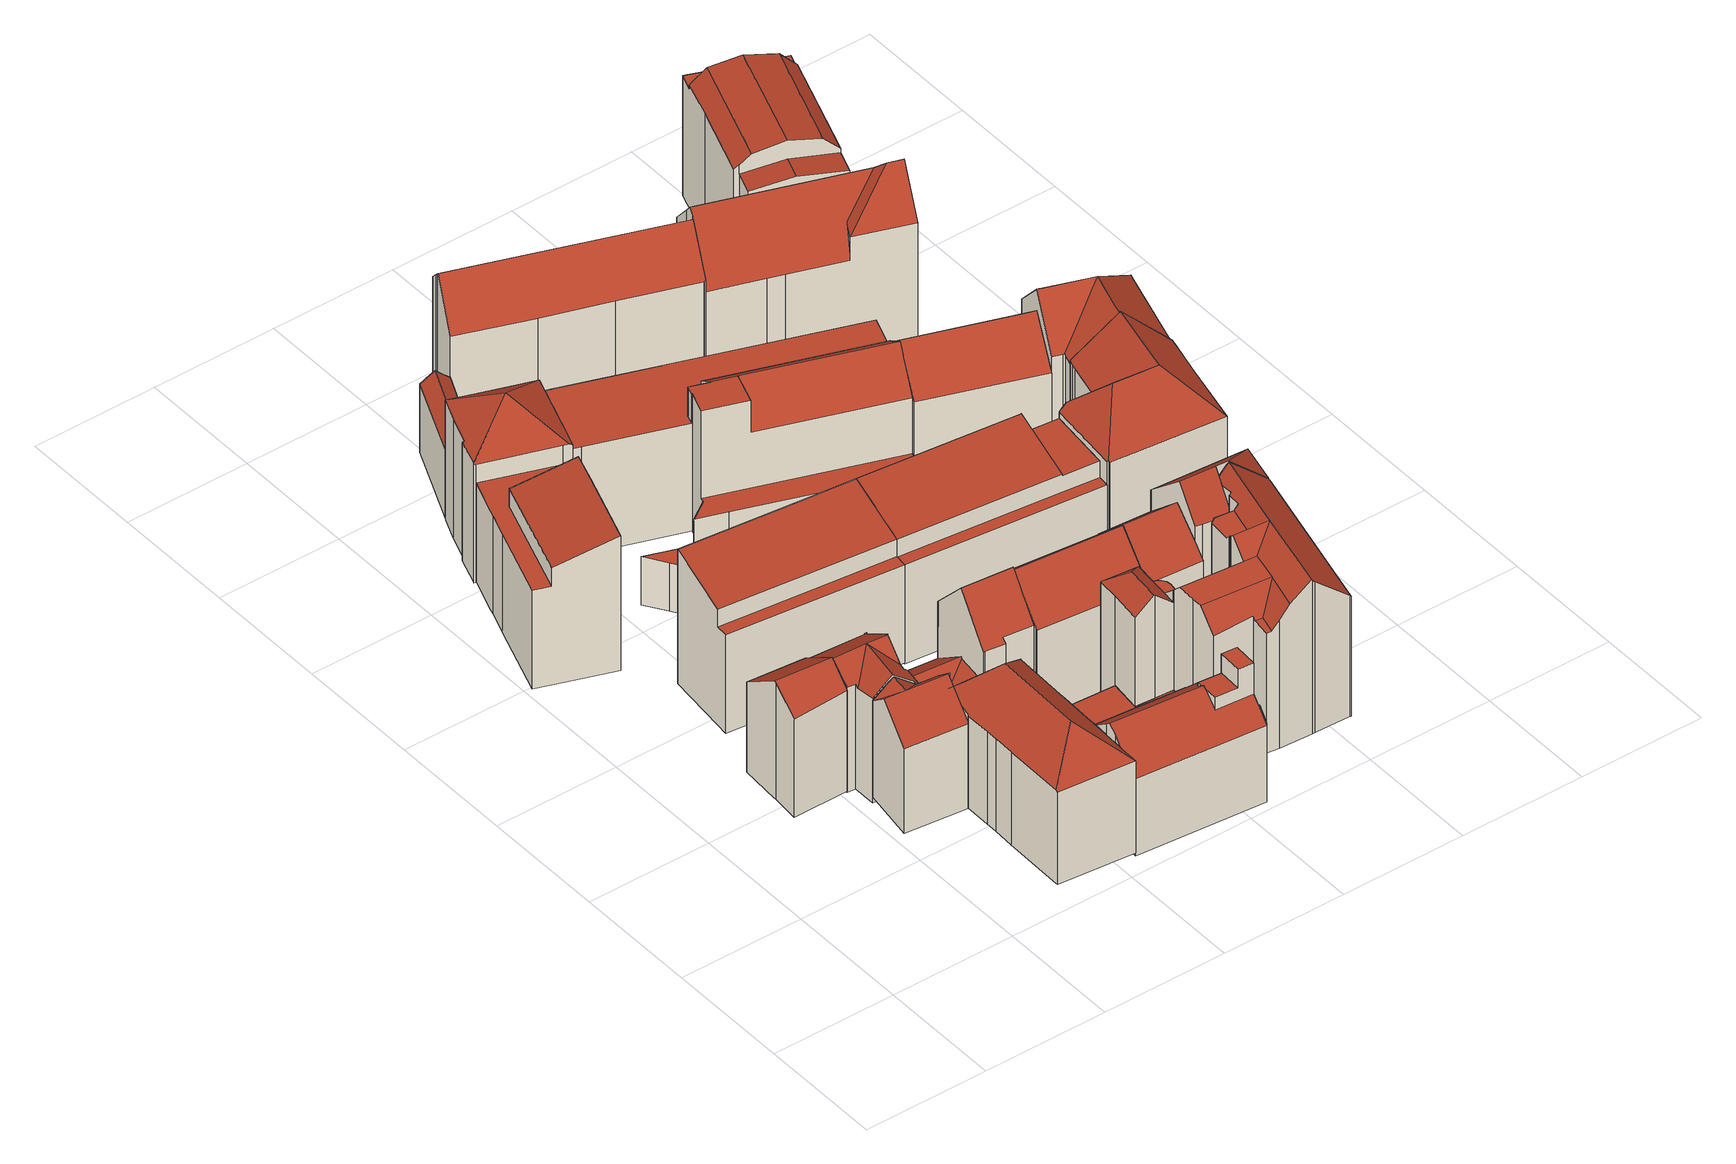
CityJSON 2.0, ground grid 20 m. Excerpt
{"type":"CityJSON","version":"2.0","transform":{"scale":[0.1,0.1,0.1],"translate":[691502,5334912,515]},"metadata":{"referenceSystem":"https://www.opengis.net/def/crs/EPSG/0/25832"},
"CityObjects":{
"building1":{"type":"Building","attributes":{"Gemeindeschluessel":"09162000","HoeheDach":"536.360","HoeheGrund":"516.208","Methode":"2000","NiedrigsteTraufeDesGebaeudes":"531.656","Geometrietyp2DReferenz":"3000","function":"31001_9998","roofType":"3100","measuredHeight":20.15,"storeysAboveGround":5},"geometry":[{"type":"MultiSurface","lod":"2","boundaries":[[[0,1,2,3,4,5,6,7]],[[7,6,5,8,9,10]],[[11,12,13,14]],[[15,16,12,11]],[[16,0,7,10,13,12]],[[13,10,9,17,18,14]],[[3,2,1,15,11,14,18,17,19,4]],[[1,0,16,15]],[[8,5,4,19,17,9]]],"semantics":{"surfaces":[{"type":"WallSurface"},{"type":"RoofSurface"},{"type":"GroundSurface"}],"values":[0,1,0,0,1,0,2,0,0]}}]},
"building2":{"type":"Building","attributes":{"Gemeindeschluessel":"09162000","HoeheDach":"536.200","HoeheGrund":"517.032","Methode":"2000","NiedrigsteTraufeDesGebaeudes":"531.499","Geometrietyp2DReferenz":"3000","function":"31001_2000","roofType":"2100","measuredHeight":19.17,"storeysAboveGround":5},"geometry":[{"type":"MultiSurface","lod":"2","boundaries":[[[20,21,22,23]],[[24,25,26,22,21,27]],[[28,29,30,24]],[[31,27,21,20]],[[32,33,34,35]],[[36,37,29,28,38]],[[37,39,40,30,29]],[[39,41,26,25,42,40]],[[39,37,36,43,32,35,31,20,23,41]],[[43,44,33,32]],[[35,34,27,31]],[[23,22,26,41]],[[24,42,25]],[[24,30,40,42]],[[44,38,28,24,27,34,33]],[[44,43,36,38]]],"semantics":{"surfaces":[{"type":"WallSurface"},{"type":"RoofSurface"},{"type":"GroundSurface"}],"values":[0,1,1,0,0,0,0,0,2,0,0,0,1,1,1,0]}}]},
"building3":{"type":"Building","attributes":{"Gemeindeschluessel":"09162000","HoeheDach":"539.110","HoeheGrund":"516.040","Methode":"2000","NiedrigsteTraufeDesGebaeudes":"532.890","Geometrietyp2DReferenz":"3000","function":"31001_9998","roofType":"2100","measuredHeight":23.07,"storeysAboveGround":6},"geometry":[{"type":"MultiSurface","lod":"2","boundaries":[[[45,46,47,48,49,50,51,52,53]],[[46,54,55,47]],[[56,57,58,59,45,53,60]],[[61,62,63,48,47,55,64]],[[62,61,65,57,56,60,66,67,68,69,63]],[[65,70,58,57]],[[61,64,70,65]],[[69,49,48,63]],[[45,59,54,46]],[[66,52,51,67]],[[60,53,52,66]],[[51,50,49,69,68,67]],[[58,70,64,55,54,59]]],"semantics":{"surfaces":[{"type":"RoofSurface"},{"type":"WallSurface"},{"type":"GroundSurface"}],"values":[0,1,1,1,2,1,1,1,1,1,1,1,0]}}]},
"building4":{"type":"Building","attributes":{"Gemeindeschluessel":"09162000","HoeheDach":"536.480","HoeheGrund":"516.023","Methode":"2000","NiedrigsteTraufeDesGebaeudes":"518.365","Geometrietyp2DReferenz":"3000","function":"31001_2000","roofType":"2100","measuredHeight":20.46,"storeysAboveGround":5},"geometry":[{"type":"MultiSurface","lod":"2","boundaries":[[[71,72,73,74]],[[75,76,77,78]],[[79,80,81,82,83]],[[84,85,86,87]],[[88,89,90,84]],[[91,92,93,94,95,88,84,87,71,74,81,80,75,78,96]],[[91,96,97,98,99,100]],[[87,86,72,71]],[[101,102,94,93,103]],[[83,82,104,105]],[[106,107,99,98]],[[108,105,101,103]],[[90,85,84]],[[105,104,73,72,86,85,90,89,109]],[[81,74,73,104,82]],[[110,102,101,105,109]],[[110,95,94,102]],[[108,111,100,99,107,79,83,105]],[[93,92,111,108,103]],[[75,80,79,107,106,76]],[[97,77,76,106,98]],[[91,100,111,92]],[[78,77,97,96]],[[88,95,110,109,89]]],"semantics":{"surfaces":[{"type":"WallSurface"},{"type":"GroundSurface"},{"type":"RoofSurface"}],"values":[0,0,0,0,0,1,0,0,0,2,0,2,0,2,0,2,0,2,0,0,2,0,0,0]}}]},
"building5":{"type":"Building","attributes":{"Gemeindeschluessel":"09162000","HoeheDach":"538.780","HoeheGrund":"517.100","Methode":"2000","NiedrigsteTraufeDesGebaeudes":"532.513","Geometrietyp2DReferenz":"3000","function":"31001_9998","roofType":"3200","measuredHeight":21.68,"storeysAboveGround":4},"geometry":[{"type":"MultiSurface","lod":"2","boundaries":[[[112,113,114,115]],[[116,117,118,119,115,114]],[[120,121,122,123]],[[124,125,126,127]],[[128,129,130,131]],[[132,133,134,135,136,137,138]],[[139,140,141,142,143,144]],[[141,140,121,120]],[[145,146,147,148]],[[149,150,151,152,153,154]],[[118,117,149,154]],[[155,156,116,114,113,157,158,126,125,159]],[[160,161,162,163]],[[147,159,125,124,164,148]],[[165,166,167,168]],[[143,169,170,144]],[[168,167,171,172]],[[152,151,170,169]],[[123,122,135,134]],[[146,155,159,147]],[[173,158,157,174]],[[131,130,161,160]],[[156,137,136,135,122,121,140,139,144,170,151,150,149,117,116]],[[145,175,172,171,176,146]],[[132,138,129,128]],[[134,133,132,128,131,160,163,165,168,172,175,145,148,164,124,127,173,174,112,115,119,118,154,153,152,169,143,142,141,120,123]],[[163,162,166,165]],[[146,176,171,167,166,162,161,130,129,138,137,156,155]],[[127,126,158,173]],[[174,157,113,112]]],"semantics":{"surfaces":[{"type":"WallSurface"},{"type":"RoofSurface"},{"type":"GroundSurface"}],"values":[0,0,0,0,0,0,0,0,0,0,0,1,0,0,0,0,0,0,0,1,0,0,1,0,0,2,0,1,0,0]}}]},
"building6":{"type":"Building","attributes":{"Gemeindeschluessel":"09162000","HoeheDach":"519.040","HoeheGrund":"516.230","Methode":"2000","NiedrigsteTraufeDesGebaeudes":"519.040","Geometrietyp2DReferenz":"3000","function":"51009_1610","roofType":"1000","measuredHeight":2.81},"geometry":[{"type":"MultiSurface","lod":"2","boundaries":[[[177,178,179,180]],[[181,182,183,184,178,177,185,186,187,188,189]],[[185,177,180,190]],[[189,188,191,192]],[[186,185,190,193]],[[192,191,194,193,190,180,179,195,196,197,198]],[[188,187,194,191]],[[182,181,198,197]],[[187,186,193,194]],[[184,183,196,195]],[[181,189,192,198]],[[178,184,195,179]],[[183,182,197,196]]],"semantics":{"surfaces":[{"type":"WallSurface"},{"type":"RoofSurface"},{"type":"GroundSurface"}],"values":[0,1,0,0,0,2,0,0,0,0,0,0,0]}}]},
"building7":{"type":"Building","attributes":{"Gemeindeschluessel":"09162000","HoeheDach":"526.950","HoeheGrund":"515.910","Methode":"2000","NiedrigsteTraufeDesGebaeudes":"522.307","Geometrietyp2DReferenz":"3000","function":"31001_9998","roofType":"3100","measuredHeight":11.04,"storeysAboveGround":2},"geometry":[{"type":"MultiSurface","lod":"2","boundaries":[[[199,200,201,202,203,204,205,206,207,208,209,210,211,212,213,214,215,216,217]],[[201,218,219,202]],[[220,221,219,218,222,223,224]],[[214,225,226,215]],[[209,227,228,210]],[[203,221,220,204]],[[210,228,229,211]],[[224,223,230,207,206,205]],[[203,202,219,221]],[[227,231,230,223,222,232,233,234,229,228]],[[201,200,199,217,235,232,222,218]],[[236,235,217,216,215,226]],[[233,232,235,236,226,225,237,234]],[[213,237,225,214]],[[208,207,230,231,227,209]],[[204,220,224,205]],[[229,234,237,213,212,211]]],"semantics":{"surfaces":[{"type":"GroundSurface"},{"type":"WallSurface"},{"type":"RoofSurface"}],"values":[0,1,2,1,1,1,1,1,1,2,1,1,2,1,1,1,1]}}]},
"building8":{"type":"Building","attributes":{"Gemeindeschluessel":"09162000","HoeheDach":"539.089","HoeheGrund":"516.010","Methode":"2000","NiedrigsteTraufeDesGebaeudes":"532.890","Geometrietyp2DReferenz":"3000","function":"31001_9998","roofType":"2100","measuredHeight":23.08,"storeysAboveGround":6},"geometry":[{"type":"MultiSurface","lod":"2","boundaries":[[[238,239,240,241]],[[242,243,244,245]],[[244,246,247,239,238,248,245]],[[249,242,245,248,238,241,250]],[[243,251,246,244]],[[241,240,252,250]],[[251,253,247,246]],[[253,251,243,242,249,250,252]],[[253,252,240,239,247]]],"semantics":{"surfaces":[{"type":"WallSurface"},{"type":"GroundSurface"},{"type":"RoofSurface"}],"values":[0,0,0,1,2,0,0,0,2]}}]},
"building9":{"type":"Building","attributes":{"Gemeindeschluessel":"09162000","HoeheDach":"541.064","HoeheGrund":"515.760","Methode":"1000","NiedrigsteTraufeDesGebaeudes":"535.838","Geometrietyp2DReferenz":"3000","function":"31001_9998","roofType":"3500","measuredHeight":25.3,"storeysAboveGround":5},"geometry":[{"type":"MultiSurface","lod":"2","boundaries":[[[254,255,256,257,258,259]],[[260,261,262,263,264,265]],[[266,267,265,264,268,269]],[[270,271,272,273,274,275,276,277,278,259,258,257,279,269,268,264,263,262]],[[279,280,266,269]],[[257,256,280,279]],[[281,261,260,265,267]],[[281,267,266,280,256,255]],[[273,282,283,274]],[[284,285,283,282,286,287,288,261,281]],[[270,288,287,271]],[[289,290,284,281,255,254]],[[276,275,274,283,285,284,290,277]],[[277,290,289,278]],[[278,289,254,259]],[[273,272,271,287,286,282]],[[270,262,261,288]]],"semantics":{"surfaces":[{"type":"WallSurface"},{"type":"GroundSurface"},{"type":"RoofSurface"}],"values":[0,0,0,1,0,0,2,2,0,2,0,2,0,0,0,0,0]}}]},
"building10":{"type":"Building","attributes":{"Gemeindeschluessel":"09162000","HoeheDach":"529.199","HoeheGrund":"515.787","Methode":"1000","NiedrigsteTraufeDesGebaeudes":"527.500","Geometrietyp2DReferenz":"3000","function":"31001_2000","roofType":"3100","measuredHeight":13.41},"geometry":[{"type":"MultiSurface","lod":"2","boundaries":[[[291,292,264,293]],[[294,295,296,297]],[[298,299,292,291]],[[291,293,300,301,298]],[[297,296,302,263]],[[294,299,298,301,295]],[[264,263,302,300,293]],[[302,296,295,301,300]],[[264,292,299,294,297,263]]],"semantics":{"surfaces":[{"type":"WallSurface"},{"type":"RoofSurface"},{"type":"GroundSurface"}],"values":[0,0,0,1,0,0,0,1,2]}}]},
"building11":{"type":"Building","attributes":{"Gemeindeschluessel":"09162000","HoeheDach":"538.320","HoeheGrund":"516.607","Methode":"2000","NiedrigsteTraufeDesGebaeudes":"516.730","Geometrietyp2DReferenz":"3000","function":"31001_9998","roofType":"3100","measuredHeight":21.71,"storeysAboveGround":3},"geometry":[{"type":"MultiSurface","lod":"2","boundaries":[[[303,304,305,306]],[[307,308,309,310]],[[311,312,313,314,315,316,317,318,319,320,321,322,323,324]],[[325,326,310,309,327]],[[328,315,314,329]],[[330,331,332,333]],[[325,327,334,335]],[[336,317,316,337]],[[338,311,324,339]],[[311,338,340,312]],[[341,313,312,340]],[[342,343,344,345,322,321]],[[346,347,348,349]],[[350,351,303,306,336,337,352,326,325,335,330,333,353,354,341,340,338,339,355,356]],[[326,352,357,347,346,310]],[[320,342,321]],[[358,320,319]],[[359,360,344,343,361,362]],[[352,337,316,315,328,357]],[[308,363,364,332,331,334,327,309]],[[359,362,365,366,367]],[[368,323,322,345]],[[354,363,308,307,349,348,329,314,313,341]],[[365,369,370,350,356,366]],[[336,306,305,318,317]],[[351,371,304,303]],[[355,339,324,323,368,360,359,367]],[[370,369,372,358,319,318,305,304,371]],[[344,360,368,345]],[[333,332,364,353]],[[335,334,331,330]],[[361,343,342,320,358,373]],[[370,371,351,350]],[[355,367,366,356]],[[353,364,363,354]],[[329,348,347,357,328]],[[372,369,365,362,361,373]],[[349,307,310,346]],[[372,373,358]]],"semantics":{"surfaces":[{"type":"WallSurface"},{"type":"RoofSurface"},{"type":"GroundSurface"}],"values":[0,0,1,0,0,0,0,0,0,0,0,0,0,2,0,0,0,0,0,1,1,0,0,0,0,0,0,1,1,0,0,1,0,0,0,1,0,1,0]}}]},
"building12":{"type":"Building","attributes":{"Gemeindeschluessel":"09162000","HoeheDach":"524.191","HoeheGrund":"515.940","Methode":"1000","NiedrigsteTraufeDesGebaeudes":"524.191","Geometrietyp2DReferenz":"3000","function":"31001_9998","roofType":"1000","measuredHeight":8.25,"storeysAboveGround":2},"geometry":[{"type":"MultiSurface","lod":"2","boundaries":[[[374,375,376,377]],[[378,379,380,381,382,383]],[[384,385,386,387]],[[388,389,390,391]],[[392,380,379,378,393,394,395,396,397,398,374,377,399,400,401,402,403,384,387,404,388,391]],[[399,405,406,400]],[[394,407,408,395]],[[404,409,389,388]],[[396,410,411,397]],[[398,397,411,412,375,374]],[[387,386,409,404]],[[395,408,410,396]],[[377,376,405,399]],[[393,413,407,394]],[[380,392,391,390,414,381]],[[400,406,415,401]],[[401,415,416,402]],[[403,417,385,384]],[[405,376,375,412,411,410,408,407,413,383,382,381,414,390,389,409,386,385,417,416,415,406]],[[402,416,417,403]],[[378,383,413,393]]],"semantics":{"surfaces":[{"type":"WallSurface"},{"type":"GroundSurface"},{"type":"RoofSurface"}],"values":[0,0,0,0,1,0,0,0,0,0,0,0,0,0,0,0,0,0,2,0,0]}}]},
"building13":{"type":"Building","attributes":{"Gemeindeschluessel":"09162000","HoeheDach":"538.787","HoeheGrund":"516.043","Methode":"1000","NiedrigsteTraufeDesGebaeudes":"532.070","Geometrietyp2DReferenz":"3000","function":"31001_9998","roofType":"3100","measuredHeight":22.74,"storeysAboveGround":5},"geometry":[{"type":"MultiSurface","lod":"2","boundaries":[[[418,419,420,421]],[[422,423,424,425,418,421,426]],[[427,425,424,428]],[[429,420,419,430]],[[431,422,426,432]],[[432,429,430,427,428,433,431]],[[430,419,418,425,427]],[[432,426,421,420,429]],[[433,423,422,431]],[[428,424,423,433]]],"semantics":{"surfaces":[{"type":"RoofSurface"},{"type":"WallSurface"},{"type":"GroundSurface"}],"values":[0,0,1,1,1,2,1,1,1,1]}}]},
"building14":{"type":"Building","attributes":{"Gemeindeschluessel":"09162000","HoeheDach":"521.110","HoeheGrund":"518.630","Methode":"1000","NiedrigsteTraufeDesGebaeudes":"521.110","Geometrietyp2DReferenz":"3000","function":"31001_9998","roofType":"1000","measuredHeight":2.48,"storeysAboveGround":1},"geometry":[{"type":"MultiSurface","lod":"2","boundaries":[[[434,435,436,437]],[[438,439,435,434]],[[440,441,442,443]],[[444,445,440,443,446,438,434,437,447,448,449,450,451,452]],[[452,453,454,444]],[[449,455,456,450]],[[457,453,452,451,450,456]],[[437,436,458,447]],[[446,443,442,459,439,438]],[[458,460,455,449,448,447]],[[436,435,439,459,442,441,461,454,453,457,456,455,460,458]],[[440,445,444,454,461,441]]],"semantics":{"surfaces":[{"type":"WallSurface"},{"type":"GroundSurface"},{"type":"RoofSurface"}],"values":[0,0,0,1,0,0,0,0,0,0,2,0]}}]},
"building15":{"type":"Building","attributes":{"Gemeindeschluessel":"09162000","HoeheDach":"521.200","HoeheGrund":"516.520","Methode":"2000","NiedrigsteTraufeDesGebaeudes":"521.200","Geometrietyp2DReferenz":"3000","function":"31001_2000","roofType":"1000","measuredHeight":4.68},"geometry":[{"type":"MultiSurface","lod":"2","boundaries":[[[462,463,464,465]],[[466,467,468,469]],[[469,468,470,471]],[[465,464,472,473]],[[474,475,462,465,473,466,469,471,476,477]],[[476,478,479,477]],[[479,478,470,468,467,472,464,463,480,481]],[[477,479,481,474]],[[471,470,478,476]],[[475,480,463,462]],[[473,472,467,466]],[[474,481,480,475]]],"semantics":{"surfaces":[{"type":"WallSurface"},{"type":"GroundSurface"},{"type":"RoofSurface"}],"values":[0,0,0,0,1,0,2,0,0,0,0,0]}}]},
"building16":{"type":"Building","attributes":{"Gemeindeschluessel":"09162000","HoeheDach":"538.390","HoeheGrund":"515.992","Methode":"2000","NiedrigsteTraufeDesGebaeudes":"532.526","Geometrietyp2DReferenz":"3000","function":"31001_9998","roofType":"3100","measuredHeight":22.4,"storeysAboveGround":5},"geometry":[{"type":"MultiSurface","lod":"2","boundaries":[[[482,483,484,485,486]],[[487,488,489,490]],[[483,482,491,492]],[[493,494,485,484]],[[495,496,497,427]],[[498,499,492,491]],[[490,489,500,501]],[[430,427,497,502,503]],[[486,485,494,503,502]],[[483,492,499,487,490,501,495,427,430,493,484]],[[498,491,482,486,502,497,496,500,489,488]],[[501,500,496,495]],[[499,498,488,487]],[[430,503,494,493]]],"semantics":{"surfaces":[{"type":"WallSurface"},{"type":"RoofSurface"},{"type":"GroundSurface"}],"values":[0,0,0,0,0,0,0,0,1,2,1,0,0,0]}}]},
"building17":{"type":"Building","attributes":{"Gemeindeschluessel":"09162000","HoeheDach":"522.700","HoeheGrund":"516.510","Methode":"2000","NiedrigsteTraufeDesGebaeudes":"520.889","Geometrietyp2DReferenz":"3000","function":"31001_2000","roofType":"3100","measuredHeight":6.19},"geometry":[{"type":"MultiSurface","lod":"2","boundaries":[[[504,505,506,507,508,509,510,511]],[[512,513,514,471,515,476]],[[507,506,505,516,517,476,515,471,518,508]],[[519,504,511,513,512,520]],[[516,505,504,519,520,517]],[[517,520,512,476]],[[521,509,508,518,471,514]],[[511,510,509,521,514,513]]],"semantics":{"surfaces":[{"type":"WallSurface"},{"type":"GroundSurface"},{"type":"RoofSurface"}],"values":[0,0,1,2,0,0,0,2]}}]},
"building18":{"type":"Building","attributes":{"Gemeindeschluessel":"09162000","HoeheDach":"520.185","HoeheGrund":"516.000","Methode":"1000","NiedrigsteTraufeDesGebaeudes":"520.185","Geometrietyp2DReferenz":"3000","function":"31001_9998","roofType":"1000","measuredHeight":4.18,"storeysAboveGround":1},"geometry":[{"type":"MultiSurface","lod":"2","boundaries":[[[522,523,524,525]],[[525,250,526,241,527,528,529,522]],[[528,530,531,529]],[[525,524,532,250]],[[533,532,524,523,531,530,534,535]],[[241,535,534,527]],[[526,250,532,533,535,241]],[[529,531,523,522]],[[530,528,527,534]]],"semantics":{"surfaces":[{"type":"WallSurface"},{"type":"GroundSurface"},{"type":"RoofSurface"}],"values":[0,1,0,0,2,0,0,0,0]}}]},
"building19":{"type":"Building","attributes":{"Gemeindeschluessel":"09162000","HoeheDach":"539.191","HoeheGrund":"515.590","Methode":"2000","NiedrigsteTraufeDesGebaeudes":"524.206","Geometrietyp2DReferenz":"3000","function":"31001_9998","roofType":"1000","measuredHeight":23.6,"storeysAboveGround":6},"geometry":[{"type":"MultiSurface","lod":"2","boundaries":[[[536,537,538,539]],[[540,541,542]],[[543,544,545,546]],[[547,548,549,550]],[[551,552,553,554,555,556]],[[550,549,557,558]],[[559,552,551,560,561,536,539,562,563,564,565,566,567,568,543,546,569]],[[560,570,571,561]],[[565,572,573,566]],[[562,574,575,563]],[[563,575,576,564]],[[558,557,577,578]],[[570,579,547,550,558,578,580,573,572,576,575,574,538,537,571]],[[568,581,544,543]],[[566,573,580,567]],[[582,559,569,583]],[[579,584,548,547]],[[561,571,537,536]],[[553,552,559,582]],[[553,582,583,545,544,581,585,554]],[[585,586,542,541,555,554]],[[541,540,549,548,584,556,555]],[[586,587,540,542]],[[540,587,577,557,549]],[[560,551,556,584,579,570]],[[564,576,572,565]],[[567,580,578,577,587,586,585,581,568]],[[539,538,574,562]],[[546,545,583,569]]],"semantics":{"surfaces":[{"type":"WallSurface"},{"type":"GroundSurface"},{"type":"RoofSurface"}],"values":[0,0,0,0,0,0,1,0,0,0,0,0,2,0,0,0,0,0,0,2,0,2,2,2,0,0,0,0,0]}}]},
"building20":{"type":"Building","attributes":{"Gemeindeschluessel":"09162000","HoeheDach":"539.091","HoeheGrund":"515.940","Methode":"2000","NiedrigsteTraufeDesGebaeudes":"532.890","Geometrietyp2DReferenz":"3000","function":"31001_9998","roofType":"2100","measuredHeight":23.15,"storeysAboveGround":6},"geometry":[{"type":"MultiSurface","lod":"2","boundaries":[[[588,589,590,252,591]],[[243,592,591,252,593,594,595]],[[596,597,598,599,588,591,592]],[[597,600,601,602,603,604,598]],[[602,601,595,594,593,605,606,603]],[[598,604,607,599]],[[589,607,604,603,606,605,590]],[[600,597,596,592,243]],[[607,589,588,599]],[[601,600,243,595]],[[593,252,590,605]]],"semantics":{"surfaces":[{"type":"RoofSurface"},{"type":"WallSurface"},{"type":"GroundSurface"}],"values":[0,1,1,1,2,0,1,0,1,1,1]}}]},
"building21":{"type":"Building","attributes":{"Gemeindeschluessel":"09162000","HoeheDach":"540.376","HoeheGrund":"515.620","Methode":"2000","NiedrigsteTraufeDesGebaeudes":"532.852","Geometrietyp2DReferenz":"3000","function":"31001_9998","roofType":"3100","measuredHeight":24.76,"storeysAboveGround":5},"geometry":[{"type":"MultiSurface","lod":"2","boundaries":[[[608,609,610,611,612,613]],[[614,615,616,617,618,619]],[[620,621,622,615,614,619,623,624,625,626,627,610,609]],[[628,629,630,631]],[[631,630,632,633]],[[611,610,627,634]],[[635,626,625,636]],[[637,638,639,640,621,620]],[[632,630,629,641,637,620,609,608]],[[634,627,626,635]],[[616,615,622,642]],[[642,622,621,640]],[[638,637,641,643]],[[633,632,608,613]],[[644,623,619,618]],[[640,639,638,643,628,631,633,613,612,611,634,635,636,645,644,618,617,616,642]],[[643,641,629,628]],[[625,624,623,644,645,636]]],"semantics":{"surfaces":[{"type":"WallSurface"},{"type":"RoofSurface"},{"type":"GroundSurface"}],"values":[0,0,1,0,0,0,0,0,1,0,0,0,0,0,0,2,0,0]}}]},
"building22":{"type":"Building","attributes":{"Gemeindeschluessel":"09162000","HoeheDach":"542.180","HoeheGrund":"515.683","Methode":"2000","NiedrigsteTraufeDesGebaeudes":"536.280","Geometrietyp2DReferenz":"3000","function":"31001_9998","roofType":"2100","measuredHeight":26.5,"storeysAboveGround":5},"geometry":[{"type":"MultiSurface","lod":"2","boundaries":[[[646,647,648,649,650,651,652,653,654,655,656,657,658,659,660,661,662,663,664,665,666,667,668,669,670,671,672,673,674,675,676,677,678,679,680,681,682,683,684]],[[685,686,687,688,689,690]],[[676,675,691,692,693]],[[671,694,695,672]],[[652,651,696,697,698,699]],[[682,700,701,683]],[[698,697,702]],[[681,703,700,682]],[[647,646,704,705,706]],[[660,707,708,661]],[[648,685,690,649]],[[678,709,710,679]],[[658,711,712,659]],[[713,714,701,700,703,715,710,709,716,693,692,717]],[[717,692,691,718,719,695,694,720,721]],[[669,722,723,670]],[[658,657,724,725,711]],[[676,693,716,677]],[[721,720,723,722,726,727]],[[662,661,708,728,729]],[[730,731,732]],[[651,650,733,734,696]],[[648,647,706,686,685]],[[664,735,736,665]],[[666,737,738,667]],[[717,721,727,738,737,736,735,739,740,741]],[[668,726,722,669]],[[653,652,699,742,743]],[[674,718,691,675]],[[668,667,738,727,726]],[[663,662,729,744,740,739]],[[679,710,715,680]],[[680,715,703,681]],[[653,743,745,654]],[[671,670,723,720,694]],[[654,745,746,655]],[[717,741,747,748]],[[744,747,741,740]],[[672,695,719,673]],[[646,684,714,713,749,704]],[[659,712,707,660]],[[673,719,718,674]],[[688,748,747,734,733,689]],[[744,729,728,702,697,696,734,747]],[[677,716,709,678]],[[665,736,737,666]],[[728,708,707,712,711,725,702]],[[663,739,735,664]],[[705,687,686,706]],[[657,656,731,724]],[[650,649,690,689,733]],[[656,655,746,732,731]],[[742,730,732,746,745,743]],[[683,701,714,684]],[[713,717,748,688,749]],[[704,749,688,687,705]],[[699,698,702,725,724,731,730,742]]],"semantics":{"surfaces":[{"type":"GroundSurface"},{"type":"RoofSurface"},{"type":"WallSurface"}],"values":[0,1,2,2,2,2,2,2,2,2,2,2,2,1,1,2,2,2,1,2,1,2,2,2,2,1,2,2,2,2,2,2,2,2,2,2,1,2,2,2,2,2,1,1,2,2,1,2,1,2,2,2,1,2,1,1,1]}}]},
"building23":{"type":"Building","attributes":{"Gemeindeschluessel":"09162000","HoeheDach":"538.426","HoeheGrund":"515.858","Methode":"2000","NiedrigsteTraufeDesGebaeudes":"532.579","Geometrietyp2DReferenz":"3000","function":"31001_9998","roofType":"3100","measuredHeight":22.57,"storeysAboveGround":5},"geometry":[{"type":"MultiSurface","lod":"2","boundaries":[[[750,751,752,753]],[[750,754,755,756,751]],[[757,758,755,754]],[[756,755,758,759]],[[760,761,753,752]],[[759,758,757,761,760]],[[750,753,761,757,754]],[[760,752,751,756,759]]],"semantics":{"surfaces":[{"type":"WallSurface"},{"type":"RoofSurface"},{"type":"GroundSurface"}],"values":[0,0,0,1,0,0,2,1]}}]},
"building24":{"type":"Building","attributes":{"Gemeindeschluessel":"09162000","HoeheDach":"521.414","HoeheGrund":"515.955","Methode":"1000","NiedrigsteTraufeDesGebaeudes":"518.972","Geometrietyp2DReferenz":"3000","function":"31001_2000","roofType":"2100","measuredHeight":5.46},"geometry":[{"type":"MultiSurface","lod":"2","boundaries":[[[762,763,764,765,766]],[[767,765,764,768]],[[769,763,762,770]],[[768,764,763,769]],[[771,767,768,769,770]],[[771,766,765,767]],[[770,762,766,771]]],"semantics":{"surfaces":[{"type":"RoofSurface"},{"type":"WallSurface"},{"type":"GroundSurface"}],"values":[0,1,1,1,2,1,1]}}]},
"building25":{"type":"Building","attributes":{"Gemeindeschluessel":"09162000","HoeheDach":"542.350","HoeheGrund":"515.572","Methode":"2000","NiedrigsteTraufeDesGebaeudes":"536.319","Geometrietyp2DReferenz":"3000","function":"31001_9998","roofType":"3100","measuredHeight":26.78,"storeysAboveGround":6},"geometry":[{"type":"MultiSurface","lod":"2","boundaries":[[[772,773,774,775]],[[776,777,778,779]],[[780,781,782,783,784]],[[785,772,775,786,776,779,787,788,789]],[[786,790,777,776]],[[693,781,780]],[[775,774,790,786]],[[785,784,773,772]],[[788,781,693,789]],[[785,789,693,780,784]],[[787,782,781,788]],[[777,790,774,773,784,783,778]],[[787,779,778,783,782]]],"semantics":{"surfaces":[{"type":"WallSurface"},{"type":"RoofSurface"},{"type":"GroundSurface"}],"values":[0,0,1,2,0,1,0,0,0,0,0,1,0]}}]},
"building26":{"type":"Building","attributes":{"Gemeindeschluessel":"09162000","HoeheDach":"523.842","HoeheGrund":"515.960","Methode":"1000","NiedrigsteTraufeDesGebaeudes":"523.842","Geometrietyp2DReferenz":"3000","function":"31001_9998","roofType":"1000","measuredHeight":7.88,"storeysAboveGround":2},"geometry":[{"type":"MultiSurface","lod":"2","boundaries":[[[791,792,793,794]],[[795,796,797,798]],[[794,799,800,801,795,798,802,803,804,805,806,791]],[[801,807,796,795]],[[800,799,808,809,807,801]],[[794,793,808,799]],[[798,797,810,802]],[[796,807,809,808,793,792,811,812,813,814,810,797]],[[811,792,791,806,805,812]],[[803,814,813,804]],[[802,810,814,803]],[[804,813,812,805]]],"semantics":{"surfaces":[{"type":"WallSurface"},{"type":"GroundSurface"},{"type":"RoofSurface"}],"values":[0,0,1,0,0,0,0,2,0,0,0,0]}}]},
"building27":{"type":"Building","attributes":{"Gemeindeschluessel":"09162000","HoeheDach":"539.343","HoeheGrund":"515.540","Methode":"1000","NiedrigsteTraufeDesGebaeudes":"533.575","Geometrietyp2DReferenz":"3000","function":"31001_9998","roofType":"3100","measuredHeight":23.8,"storeysAboveGround":5},"geometry":[{"type":"MultiSurface","lod":"2","boundaries":[[[815,816,817,818,819,820]],[[820,819,821,822,823]],[[824,821,819,818]],[[825,822,821,824]],[[815,820,823,826]],[[826,823,822,825,827,828]],[[817,816,828,827,825,824,818]],[[816,815,826,828]]],"semantics":{"surfaces":[{"type":"WallSurface"},{"type":"RoofSurface"},{"type":"GroundSurface"}],"values":[0,1,0,0,1,0,2,0]}}]},
"building28":{"type":"Building","attributes":{"Gemeindeschluessel":"09162000","HoeheDach":"543.602","HoeheGrund":"515.410","Methode":"2000","NiedrigsteTraufeDesGebaeudes":"536.808","Geometrietyp2DReferenz":"3000","function":"31001_9998","roofType":"3200","measuredHeight":28.19,"storeysAboveGround":6},"geometry":[{"type":"MultiSurface","lod":"2","boundaries":[[[829,830,831,832]],[[833,834,835,836,837,838]],[[837,836,839,840,841,842,843]],[[844,845,835,846]],[[847,833,838,848]],[[849,850,851,852]],[[843,842,841,853,854,855,856,857]],[[838,837,843,857,831,830]],[[848,838,830,829]],[[853,841,840,858]],[[832,831,857,856]],[[836,859,860,861,862,863,839]],[[835,845,864,851,850,865,860,859,836]],[[849,852,866,844,846,867,847,848,829,832,856,855,854,853,858,868,869,870,871,872,873]],[[869,863,862,870]],[[870,862,861,871]],[[873,865,850,849]],[[844,866,852,851,864,845]],[[840,839,863,869,868,858]],[[860,865,873,872,871,861]],[[867,846,835,834,833,847]]],"semantics":{"surfaces":[{"type":"WallSurface"},{"type":"RoofSurface"},{"type":"GroundSurface"}],"values":[0,1,1,0,0,0,0,1,0,0,0,1,1,2,0,0,0,0,0,0,0]}}]},
"building29":{"type":"Building","attributes":{"name":"Bahnhof Marienplatz (Theatinerstraße)","Gemeindeschluessel":"09162000","HoeheDach":"518.210","HoeheGrund":"515.571","Methode":"2000","NiedrigsteTraufeDesGebaeudes":"518.084","Geometrietyp2DReferenz":"3000","function":"51009_1610","roofType":"3900","measuredHeight":2.64},"geometry":[{"type":"MultiSurface","lod":"2","boundaries":[[[874,875,876,877]],[[878,879,880]],[[874,881,882,875]],[[883,884,885,886]],[[884,887,888,885]],[[874,877,878,887,884,883,889,881]],[[887,878,880,888]],[[889,883,886,882]],[[876,879,878,877]],[[881,889,882]],[[876,875,882,886,885,888,880,879]]],"semantics":{"surfaces":[{"type":"GroundSurface"},{"type":"RoofSurface"},{"type":"WallSurface"}],"values":[0,1,2,1,1,2,1,1,2,1,2]}}]},
"building30":{"type":"Building","attributes":{"Gemeindeschluessel":"09162000","HoeheDach":"543.463","HoeheGrund":"515.540","Methode":"2000","NiedrigsteTraufeDesGebaeudes":"532.671","Geometrietyp2DReferenz":"3000","function":"31001_9998","roofType":"3100","measuredHeight":27.92,"storeysAboveGround":5},"geometry":[{"type":"MultiSurface","lod":"2","boundaries":[[[890,891,892,893,894,895]],[[896,897,898,899]],[[900,901,902,903]],[[904,905,906,907]],[[908,909,892,891]],[[910,911,912,913]],[[914,915,916,917]],[[918,919,920,921,922,923,924]],[[925,926,927,928]],[[929,917,916,930,931]],[[918,924,932,933]],[[934,935,936,937]],[[921,920,938,939]],[[940,941,942,943]],[[937,944,945,946,896,899,947,934]],[[948,890,895,945,944,949,950,951]],[[900,952,953,954,955,901]],[[946,956,897,896]],[[957,930,916,915,932,924,923,958]],[[913,912,909,908]],[[959,960,961,962]],[[949,944,937,936]],[[923,922,958]],[[963,964,925,928]],[[965,966,967,968]],[[933,932,915,914]],[[893,969,898,897,956,894]],[[968,967,970,971]],[[919,971,970,938,920]],[[907,906,953,952]],[[957,939,938,970,967,966,951,950,972,961,960,941,940,926,925,964,931,930]],[[903,902,911,910]],[[929,931,964,963]],[[942,941,960,959]],[[972,950,949,936,935]],[[948,951,966,965]],[[890,948,965,968,971,919,918,933,914,917,929,963,928,927,943,942,959,962,904,907,952,900,903,910,913,908,891]],[[921,939,957,958,922]],[[893,892,909,912,911,902,901,955,969]],[[905,947,899,898,954,953,906]],[[927,926,940,943]],[[945,895,894,956,946]],[[904,962,961,972,935,934,947,905]],[[955,954,898,969]]],"semantics":{"surfaces":[{"type":"WallSurface"},{"type":"RoofSurface"},{"type":"GroundSurface"}],"values":[0,1,0,0,0,0,0,0,0,0,0,1,1,0,0,0,0,1,1,0,0,1,0,0,0,0,0,0,0,0,1,0,0,0,0,0,2,1,1,1,0,1,0,0]}}]},
"building31":{"type":"Building","attributes":{"Gemeindeschluessel":"09162000","HoeheDach":"543.020","HoeheGrund":"515.410","Methode":"2000","NiedrigsteTraufeDesGebaeudes":"536.326","Geometrietyp2DReferenz":"3000","function":"31001_9998","roofType":"3100","measuredHeight":27.61,"storeysAboveGround":6},"geometry":[{"type":"MultiSurface","lod":"2","boundaries":[[[873,973,974,975,976,977]],[[978,873,977,979,980,871]],[[979,981,982,983,984,985,980]],[[986,987,988,989,990,991]],[[973,873,978,871,992,993,994,995,996,991,990,989,997,974]],[[977,976,975,982,981,979]],[[998,999,983,982,1000,987,986]],[[994,993,984,983,999,995]],[[1001,975,974,997,989,988]],[[980,985,984,993,992,871]],[[996,995,999,998,986,991]],[[1000,982,975,1001,988,987]]],"semantics":{"surfaces":[{"type":"WallSurface"},{"type":"RoofSurface"},{"type":"GroundSurface"}],"values":[0,0,1,0,2,1,1,0,0,0,0,1]}}]}
},
"vertices":[
[206,365,186],[206,365,12],[211,404,12],[214,432,12],[219,469,12],[219,469,167],[214,432,194],[211,404,214],[217,470,167],[125,478,167],[121,412,214],[117,365,12],[117,365,180],[121,409,212],[121,409,12],[205,365,12],[205,365,185],[125,478,12],[121,412,12],[217,470,12],
[306,231,20],[306,231,165],[305,231,165],[305,231,20],[248,292,212],[214,296,212],[206,242,165],[313,285,212],[285,320,185],[285,322,185],[252,325,212],[313,285,20],[320,315,20],[320,315,186],[316,285,212],[316,285,20],[285,319,20],[285,322,20],[285,319,186],[219,327,20],[219,327,186],[206,242,20],[219,326,186],[319,315,20],[319,315,186],
[33,782,179],[90,947,179],[181,915,179],[201,974,179],[86,1014,179],[65,955,179],[62,946,179],[49,909,179],[8,791,179],[90,947,211],[181,915,241],[33,782,10],[124,750,10],[124,750,241],[33,782,211],[8,791,10],[178,906,10],[181,915,10],[201,974,10],[178,906,241],[165,868,10],[49,909,10],[62,946,10],[65,955,10],[86,1014,10],[165,868,241],
[302,402,10],[302,402,210],[298,402,210],[298,402,10],[324,346,10],[324,346,34],[322,336,36],[322,336,10],[289,350,190],[289,350,10],[292,366,10],[292,366,194],[291,360,190],[314,463,10],[314,463,166],[311,463,166],[311,463,10],[219,469,10],[219,469,165],[314,463,165],[285,319,10],[285,322,10],[219,327,10],[219,364,10],[206,365,10],[319,315,10],[319,315,41],[290,319,40],[290,319,185],[285,319,188],[219,359,186],[219,364,190],[219,327,190],[297,395,215],[264,398,215],[295,349,34],[295,349,185],[251,325,215],[210,401,215],[206,365,190],[285,322,189],
[306,231,21],[306,231,180],[313,285,185],[313,285,21],[314,285,186],[316,285,186],[316,285,21],[314,285,21],[426,285,21],[426,285,175],[432,285,175],[432,285,21],[303,135,21],[303,135,181],[304,169,180],[304,169,21],[429,193,21],[429,193,179],[429,182,179],[429,182,21],[432,280,21],[432,282,21],[432,284,21],[432,284,177],[432,282,178],[432,282,179],[432,280,179],[408,284,178],[426,284,177],[426,284,21],[408,284,21],[398,285,21],[398,285,178],[423,21,21],[423,21,179],[301,32,179],[301,32,21],[392,281,183],[392,286,178],[392,287,177],[392,287,21],[392,286,21],[392,281,21],[362,83,238],[367,231,238],[305,231,179],[304,189,180],[301,35,182],[428,161,21],[428,161,179],[427,131,179],[427,131,21],[301,35,21],[427,115,21],[427,115,179],[426,88,178],[426,88,21],[398,286,21],[398,286,177],[425,68,179],[425,68,21],[304,189,21],[305,231,21],[424,51,21],[424,51,179],
[299,387,40],[297,366,40],[297,366,12],[299,387,12],[322,336,40],[329,336,40],[332,362,40],[300,365,40],[302,402,40],[298,402,40],[292,366,40],[289,350,40],[324,346,40],[302,402,12],[289,350,12],[324,346,12],[298,402,12],[292,366,12],[300,365,12],[332,362,12],[329,336,12],[322,336,12],
[417,391,9],[416,389,9],[408,331,9],[410,331,9],[410,328,9],[408,328,9],[329,336,9],[329,339,9],[332,362,9],[328,363,9],[300,365,9],[297,366,9],[299,387,9],[301,401,9],[302,402,9],[311,463,9],[314,463,9],[342,460,9],[425,452,9],[408,331,118],[410,331,119],[408,328,118],[410,328,119],[416,389,118],[329,339,75],[329,336,75],[311,463,73],[314,463,73],[300,365,93],[297,366,93],[299,387,108],[332,362,93],[328,363,93],[417,391,120],[333,398,120],[301,401,120],[425,452,73],[342,460,73],[302,402,119],
[167,682,10],[167,682,241],[346,663,241],[346,663,10],[431,531,10],[431,531,179],[154,561,179],[154,561,10],[156,581,179],[156,581,209],[156,581,10],[433,551,10],[444,653,10],[433,551,179],[444,653,241],[433,551,209],
[83,1015,211],[84,1016,212],[99,1061,211],[99,1061,8],[84,1016,8],[83,1015,8],[174,1131,211],[259,1101,212],[259,1101,8],[174,1131,8],[136,1145,8],[136,1145,211],[119,1106,213],[134,1141,214],[134,1141,8],[119,1106,8],[245,1060,8],[244,1058,8],[241,1048,8],[218,981,8],[214,970,8],[211,971,8],[210,971,8],[201,974,8],[86,1014,8],[102,1060,8],[102,1060,213],[171,1059,261],[218,981,209],[214,970,208],[210,971,211],[211,971,211],[241,1048,211],[244,1058,211],[245,1060,211],[86,1014,211],[201,974,211],
[193,1274,125],[193,1274,8],[136,1145,126],[224,1263,8],[224,1263,133],[233,1260,126],[233,1260,8],[202,1271,133],[202,1271,8],[155,1138,142],[214,1267,142],[174,1131,126],
[424,51,16],[424,51,176],[425,68,193],[425,68,16],[574,151,17],[574,151,44],[428,161,44],[428,161,17],[599,105,173],[572,106,174],[573,106,174],[573,107,173],[427,120,173],[427,115,177],[426,88,197],[425,80,204],[572,66,204],[572,71,201],[572,79,195],[599,76,195],[599,77,194],[598,77,194],[429,181,16],[428,161,16],[429,181,51],[427,120,59],[573,107,59],[452,192,16],[452,192,56],[474,190,56],[474,190,16],[429,193,56],[429,193,16],[426,88,16],[427,115,16],[599,105,16],[598,77,16],[572,106,16],[573,106,16],[572,79,201],[609,75,201],[609,75,17],[599,76,17],[427,136,17],[427,136,59],[573,123,59],[573,123,17],[629,3,16],[423,21,16],[427,131,16],[474,188,16],[575,180,16],[624,75,16],[634,74,16],[427,131,59],[572,63,201],[609,76,233],[609,76,17],[607,37,201],[607,37,233],[575,180,55],[474,188,55],[632,35,233],[634,74,233],[624,75,233],[599,77,17],[632,35,179],[629,3,148],[423,21,148],[571,40,179],[571,40,201],
[326,691,9],[326,691,92],[291,746,92],[291,746,9],[462,736,9],[463,739,9],[464,741,9],[464,741,92],[463,739,92],[462,736,92],[455,761,9],[455,761,92],[459,759,92],[459,759,9],[464,750,9],[464,750,92],[465,745,92],[465,745,9],[464,742,9],[458,733,9],[454,730,9],[449,729,9],[444,730,9],[419,658,9],[352,681,9],[251,809,9],[230,842,9],[259,832,9],[314,813,9],[456,764,9],[462,755,9],[251,809,92],[230,842,92],[454,730,92],[449,729,92],[462,755,92],[444,730,92],[419,658,92],[352,681,92],[458,733,92],[464,742,92],[259,832,92],[314,813,92],[456,764,92],
[498,383,238],[507,444,171],[425,452,171],[417,391,238],[410,331,171],[442,327,171],[442,333,178],[490,328,178],[408,331,171],[490,328,10],[442,333,10],[425,452,10],[507,444,10],[410,331,10],[408,331,10],[442,327,10],
[474,190,36],[474,190,61],[452,192,61],[452,192,36],[474,188,36],[474,188,61],[579,180,36],[579,180,61],[575,180,61],[575,180,36],[579,223,36],[579,181,36],[543,183,36],[429,193,36],[431,251,36],[432,280,36],[432,284,36],[433,284,36],[585,275,36],[585,275,61],[579,223,61],[432,280,61],[432,284,61],[433,284,61],[429,193,61],[543,183,61],[431,251,61],[579,181,61],
[579,180,15],[579,180,62],[579,223,62],[579,223,15],[640,219,15],[640,219,62],[639,176,62],[639,176,15],[638,130,62],[638,130,15],[611,221,62],[611,221,15],[573,106,15],[575,180,15],[638,103,15],[599,105,15],[638,103,62],[599,105,62],[575,180,62],[573,106,62],
[662,305,177],[662,305,10],[675,428,10],[675,428,175],[669,366,234],[648,305,10],[648,305,176],[588,310,175],[588,310,10],[662,304,176],[662,304,10],[510,444,10],[510,444,175],[489,323,10],[489,323,179],[490,328,184],[648,306,177],[648,306,10],[489,319,175],[489,319,10],[498,382,234],[507,444,175],
[698,92,59],[698,92,15],[700,110,15],[701,117,15],[702,127,15],[702,127,60],[701,117,69],[700,110,77],[638,103,67],[638,112,77],[638,130,60],[638,112,15],[688,93,15],[638,96,15],[701,127,15],[688,93,59],[638,96,61],[701,127,60],
[703,640,10],[703,640,52],[699,626,52],[699,626,10],[418,656,10],[352,681,10],[419,658,10],[444,730,10],[419,658,52],[444,730,52],[444,653,52],[418,656,52],[352,681,52],[346,663,52],
[244,1058,6],[244,1058,191],[245,1060,191],[245,1060,6],[450,917,242],[432,866,242],[432,866,187],[634,761,6],[634,761,92],[632,755,92],[632,755,6],[384,940,191],[384,940,242],[414,929,242],[414,929,191],[380,925,6],[365,882,6],[365,882,92],[367,889,92],[367,889,242],[380,925,242],[430,971,208],[430,971,191],[332,860,6],[233,976,6],[218,981,6],[259,1101,6],[275,1096,6],[422,1045,6],[704,946,6],[689,903,6],[687,904,6],[643,785,6],[378,844,6],[233,976,191],[218,981,191],[704,946,191],[689,903,191],[259,1101,191],[275,1096,191],[422,1045,191],[680,884,208],[680,884,191],[379,925,191],[687,904,191],[643,785,92],[332,860,92],[378,844,92],[379,925,242],[645,792,92],[645,792,187],[664,842,242],
[689,523,209],[700,626,241],[699,626,241],[433,550,209],[433,550,179],[444,653,9],[433,550,9],[431,531,9],[689,523,179],[747,517,179],[747,517,207],[689,523,207],[745,498,179],[745,498,9],[747,517,9],[759,620,9],[759,620,207],[699,626,9],[700,626,9],[700,626,207],
[234,1261,195],[258,1318,254],[259,1321,250],[259,1321,6],[258,1318,6],[234,1261,6],[490,1318,179],[539,1251,225],[539,1251,6],[490,1318,6],[490,1319,6],[490,1319,179],[594,1200,254],[596,1205,249],[605,1228,225],[407,1348,179],[406,1348,179],[327,1324,226],[269,1344,226],[261,1326,245],[569,1144,6],[569,1144,195],[453,1185,195],[453,1185,6],[350,1220,194],[350,1220,6],[261,1326,6],[269,1344,6],[327,1324,6],[572,1144,196],[572,1144,6],[594,1200,6],[596,1205,6],[570,1145,196],[605,1228,6],[570,1145,6],[407,1348,6],[406,1348,6],
[717,90,7],[698,92,7],[702,127,7],[638,130,7],[639,176,7],[640,219,7],[611,221,7],[579,223,7],[585,275,7],[588,310,7],[648,305,7],[644,270,7],[649,269,7],[655,265,7],[659,259,7],[660,251,7],[658,238,7],[745,230,7],[745,234,7],[747,236,7],[749,238,7],[751,238,7],[756,286,7],[762,290,7],[764,292,7],[802,288,7],[805,312,7],[809,312,7],[809,315,7],[812,350,7],[897,345,7],[896,344,7],[896,343,7],[896,342,7],[888,311,7],[833,84,7],[831,85,7],[775,87,7],[770,87,7],[702,127,218],[702,122,213],[713,121,213],[750,148,247],[639,159,247],[638,130,214],[812,350,250],[833,349,272],[897,345,213],[802,288,255],[805,312,252],[640,219,234],[639,219,234],[639,219,213],[611,221,238],[831,85,215],[775,87,266],[642,241,213],[833,84,213],[717,90,226],[705,91,213],[698,92,213],[659,259,213],[660,251,213],[896,343,213],[896,342,213],[649,269,213],[655,265,213],[769,87,272],[770,87,271],[888,311,214],[896,344,213],[801,219,272],[809,315,255],[809,312,255],[795,288,247],[784,246,247],[762,290,247],[764,292,247],[644,270,214],[645,270,213],[756,286,247],[752,249,247],[658,239,213],[658,238,214],[615,278,239],[648,305,214],[589,310,215],[639,176,247],[640,206,247],[745,234,262],[747,236,260],[749,238,259],[751,238,258],[745,230,266],[744,230,266],[744,224,272],[609,221,239],[579,223,214],[744,230,214],[585,275,214],[588,310,214],[740,197,247],[761,195,247],[735,89,247],
[753,318,9],[753,318,195],[751,298,176],[751,298,9],[759,422,9],[759,422,176],[755,360,234],[675,428,9],[675,428,176],[669,367,234],[662,305,176],[662,305,9],
[764,292,41],[802,288,64],[805,312,64],[764,317,40],[762,290,40],[764,317,10],[805,312,10],[802,288,10],[764,292,10],[762,290,10],
[809,315,6],[809,315,222],[809,312,219],[809,312,6],[764,317,6],[764,317,220],[753,318,221],[753,318,6],[833,349,273],[913,411,213],[759,422,213],[755,354,274],[812,350,274],[812,350,6],[805,312,6],[759,422,6],[913,411,6],[897,345,6],[805,312,218],
[842,715,10],[842,715,88],[835,695,88],[835,695,10],[635,754,10],[635,754,88],[632,755,88],[632,755,10],[832,686,10],[831,686,10],[644,751,10],[634,761,10],[643,785,10],[824,721,10],[840,716,10],[841,715,10],[644,751,88],[832,686,88],[831,686,88],[634,761,88],[841,715,88],[840,716,88],[824,721,88],[643,785,88],
[824,721,186],[824,721,5],[846,781,5],[867,841,5],[867,841,186],[846,781,243],[689,903,186],[687,904,186],[665,844,243],[689,903,5],[687,904,5],[643,785,186],[665,844,5],[643,785,5],
[745,498,4],[745,498,218],[759,620,218],[759,620,4],[747,496,218],[785,492,218],[929,476,218],[873,551,286],[801,559,286],[747,498,220],[818,626,218],[817,623,221],[812,602,242],[811,602,242],[768,617,232],[952,577,4],[952,577,218],[929,476,4],[747,496,4],[747,498,4],[968,644,4],[968,644,218],[965,631,218],[965,631,4],[812,602,4],[811,602,4],[768,617,4],[763,619,4],[763,619,224],[817,623,4],[889,619,286],[901,671,286],[835,695,219],[832,686,218],[830,679,218],[960,611,218],[968,646,219],[960,611,4],[785,492,4],[818,626,4],[830,679,4],[832,686,4],[835,695,4],[901,671,4],[968,646,4],
[762,1024,6],[707,1045,6],[712,1060,6],[767,1039,6],[767,1039,31],[712,1060,31],[712,1059,31],[762,1024,31],[707,1045,31],[763,1028,32],[764,1032,32],[709,1052,32],[708,1048,32],[766,1036,32],[711,1056,32],[762,1025,31],
[908,1350,5],[937,1432,5],[937,1432,211],[928,1406,211],[928,1406,217],[908,1350,217],[795,1256,251],[858,1433,251],[812,1451,241],[748,1272,241],[798,1486,5],[798,1486,211],[804,1484,211],[804,1484,5],[733,1279,5],[733,1279,226],[726,1282,219],[726,1282,5],[893,1448,5],[893,1448,211],[819,1478,5],[819,1478,211],[871,1457,211],[871,1457,5],[572,1144,5],[572,1144,177],[596,1205,258],[596,1205,5],[678,1108,5],[852,1047,5],[852,1047,217],[764,1078,217],[763,1078,217],[763,1078,177],[678,1108,177],[672,1253,199],[675,1260,190],[675,1260,5],[672,1253,5],[605,1228,5],[598,1211,266],[605,1228,246],[653,1116,177],[653,1116,5],[732,1278,211],[719,1242,211],[782,1220,219],[795,1256,219],[869,1098,285],[846,1106,285],[693,1253,191],[690,1246,200],[690,1246,5],[693,1253,5],[866,1232,210],[866,1232,217],[842,1240,241],[732,1278,226],[850,1189,5],[853,1195,210],[853,1195,194],[850,1189,201],[768,1400,5],[768,1400,218],[788,1459,218],[788,1459,211],[905,1415,241],[840,1127,266],[779,1106,217],[695,1244,5],[695,1244,200],[717,1236,200],[717,1236,5],[622,1272,5],[622,1272,196],[848,1181,5],[848,1181,209],[891,1164,211],[891,1164,5],[812,1451,211],[872,1109,273],[872,1109,5],[719,1242,194],
[974,666,4],[1011,791,4],[1011,791,214],[974,666,214],[968,646,214],[902,671,4],[902,671,280],[835,695,213],[907,690,280],[926,753,280],[841,715,214],[842,715,214],[841,713,214],[824,721,214],[846,781,280],[867,841,213],[867,841,4],[846,781,4],[824,721,4],[841,713,4],[842,715,4],[841,715,4],[840,716,4],[838,716,4],[874,839,4],[838,716,214],[840,716,214],[856,777,280],[874,839,213]
]}
